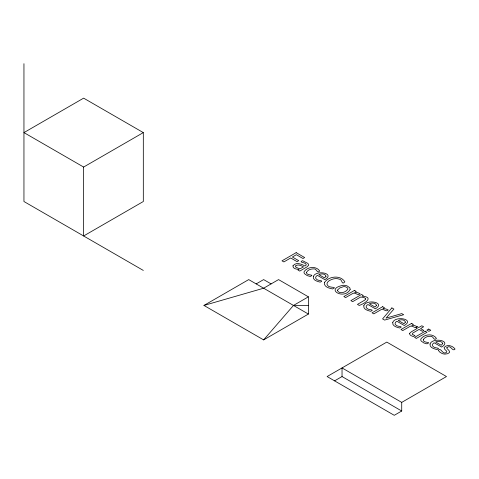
<?xml version="1.0" encoding="UTF-8"?>
<svg xmlns="http://www.w3.org/2000/svg" width="479" height="479" viewBox="0 0 479 479"><rect width="100%" height="100%" fill="white"/><g stroke="black" fill="none" stroke-linecap="round" stroke-linejoin="round"><path stroke-width="0.72" d="M263.636 339.898L293.477 305.44L308.398 296.83L308.398 314.056L263.636 339.898L203.952 305.44L248.715 279.598L308.398 314.056M83.633 167.057L143.317 132.605L143.317 201.515L83.633 235.973L83.633 167.057L23.95 132.605L83.633 98.147L143.317 132.605M256.175 283.903L263.636 279.598L271.096 283.903M401.719 402.39L446.482 376.548L386.798 342.09L327.115 376.548L334.576 380.859L342.036 376.548L401.719 411.006L401.719 402.39L342.036 367.932L342.036 376.548M401.719 411.006L394.259 415.311L334.576 380.859M203.952 305.44L263.636 288.214L278.556 279.598L308.398 296.83M293.477 305.44L308.398 305.44M143.317 270.431L23.95 201.515L23.95 63.689M306.566 272.294C305.853 275.976 315.667 274.18 310.236 276.455L307.261 275.617L304.584 273.766A5.826 3.365 0 0 1 304.225 271.479C307.566 266.677 316.29 265.785 319.709 270.982C316.918 274.335 316.823 267.977 313.428 268.893C310.871 268.869 307.763 269.875 306.566 272.294M423.304 339.689C422.586 343.371 432.399 341.575 426.969 343.85L423.993 343.012L421.316 341.162A5.826 3.365 0 0 1 420.957 338.875C424.298 334.073 433.022 333.18 436.441 338.378C433.651 341.731 433.555 335.372 430.166 336.288C427.609 336.264 424.496 337.27 423.304 339.689M337.39 290.19C338.605 294.705 346.191 292.394 347.802 289.142A3.407 1.964 0 0 0 347.257 287.741L345.94 286.981A3.431 1.982 0 0 0 343.497 286.664L339.671 287.999L337.39 290.19M292.968 265.863C292.651 268.851 296.902 269.276 299.1 269.408L297.968 270.06L299.746 271.09L307.027 266.887L308.71 265.168L307.967 263.45L302.56 260.684C297.8 262.492 305.572 262.133 306.195 264.474L306.135 265.121L304.967 266.019C301.602 264.001 295.711 261.785 292.968 265.863M313.302 276.628C312.625 280.251 317.463 281.46 320.176 282.137C325.079 280.179 317.499 281.101 316.463 279.149C314.757 278.054 315.978 275.958 317.487 275.401L324.864 279.658C335.839 273.144 315.553 269.641 313.302 276.628M363.8 305.782C363.124 309.404 367.962 310.62 370.674 311.29C375.572 309.332 367.998 310.254 366.962 308.308C365.255 307.207 366.477 305.111 367.986 304.554L375.362 308.811C386.337 302.297 366.052 298.794 363.8 305.782M392.744 322.493C392.067 326.115 396.905 327.331 399.618 328.001C404.521 326.043 396.941 326.965 395.905 325.019C394.199 323.918 395.42 321.822 396.929 321.265L404.306 325.522C415.281 319.008 395.001 315.505 392.744 322.493M430.034 344.024C429.364 347.646 434.202 348.862 436.908 349.532C441.812 347.574 434.237 348.496 433.202 346.551C431.489 345.449 432.717 343.353 434.219 342.796L441.596 347.053C452.571 340.539 432.292 337.036 430.034 344.024M365.645 298.98L364.812 300.076L357.454 304.404L359.25 305.44C366.07 302.985 373.716 296.95 362.136 296.184L363.316 295.501L361.525 294.465L350.879 300.614L352.676 301.644L360.621 297.058L362.932 297.321A4.323 2.497 0 0 1 365.226 298.291L365.645 298.98M409.689 333.288C409.192 335.282 411.934 335.983 413.311 336.545L414.922 335.611L412.215 334.258L412.796 333.067L419.071 329.408L422.37 331.312L423.855 330.456L420.562 328.552L423.616 326.786L421.825 325.75L418.766 327.516L417.556 326.816L416.071 327.678L417.281 328.372L411.383 331.779L409.689 333.288M324.54 282.353C323.319 286.759 329.312 288.352 332.6 288.945C338.342 286.502 328.971 288.107 327.822 285.61C325.66 283.813 328.031 281.143 329.911 280.329C332.648 278.76 336.048 278.012 339.096 279.095C342.784 279.143 341.228 285.801 344.88 281.856C340.605 274.796 328.929 276.072 324.54 282.353M350.185 289.28C344.664 300.632 323.786 288.867 343.275 285.292A5.999 3.461 0 0 1 347.095 285.903L349.778 287.765L350.185 289.28M295.651 265.953L295.741 267.078L298.399 268.324L300.584 268.545L303.536 266.845C301.213 265.755 297.962 263.779 295.651 265.953M446.889 347.604L446.919 348.443L448.859 350.347L449.655 351.939L449.29 352.664L447.643 353.706L444.961 354.101A5.742 3.317 0 0 1 441.949 353.412L439.932 352.239L438.255 350.317C441.159 346.76 442.644 355.921 446.775 352.071L446.733 351.239L444.757 349.299L444.081 347.646C446.632 343.868 452.9 345.676 455.05 349.059C452.362 352.334 450.709 343.976 446.889 347.604M326.013 276.275L324.493 277.862L318.858 274.611C320.996 273.527 325.319 273.449 326.013 276.275M376.512 305.428L374.985 307.015L369.357 303.764C371.494 302.68 375.817 302.602 376.512 305.428M405.456 322.139L403.935 323.726L398.3 320.475C400.438 319.391 404.761 319.313 405.456 322.139M442.752 343.671L441.225 345.257L435.597 342.006C437.734 340.922 442.051 340.844 442.752 343.671M391.882 307.901L382.571 318.906L384.613 320.086L403.677 314.709L401.749 313.601L386.05 318.134L393.9 309.069L391.882 307.901M296.172 252.643L281.987 260.833L283.873 261.923L290.705 257.977L297.034 261.63L298.71 260.666L292.382 257.013L296.381 254.702L302.985 258.516L304.662 257.546L296.172 252.643M354.496 290.406L343.85 296.555L345.64 297.585L353.197 293.226C355.837 292.4 357.951 296.226 360.076 293.699L357.639 292.633L354.705 292.358L356.286 291.442L354.496 290.406M382.679 306.68L372.033 312.823L373.824 313.859L381.38 309.494C384.02 308.668 386.134 312.494 388.259 309.967L385.823 308.907L382.889 308.626L384.469 307.716L382.679 306.68M411.623 323.391L400.977 329.534L402.773 330.57L410.329 326.205C412.964 325.379 415.077 329.205 417.203 326.678L414.766 325.618L411.832 325.337L413.413 324.427L411.623 323.391M428.735 329.067L426.879 330.139L428.915 331.318L430.771 330.247L428.735 329.067M425.22 331.24L414.575 337.384L416.365 338.419L427.011 332.276L425.22 331.24"/></g></svg>
